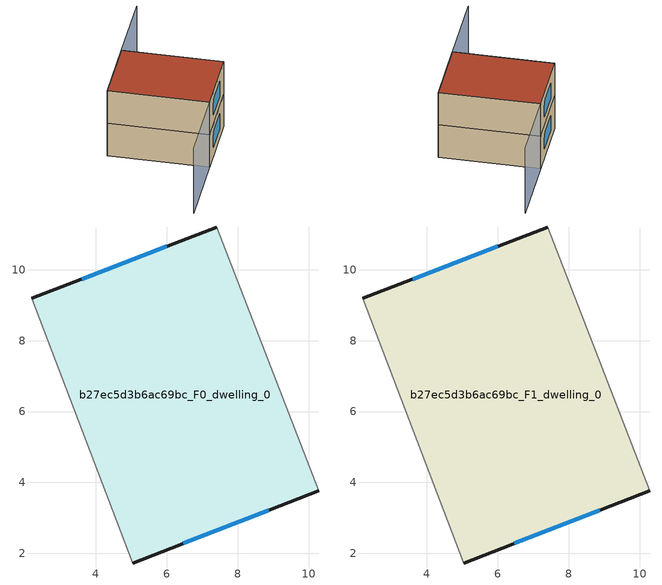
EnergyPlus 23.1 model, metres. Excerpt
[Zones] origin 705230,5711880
b27ec5d3b6ac69bc_F0_dwelling_0
 floor ground (EU_floor_Construction): 7.41,11.21 10.29,3.76 5.04,1.72 2.18,9.19 z0
 wall outside (EU_wall_Construction): 7.41,11.21 2.18,9.19 / 5.04,1.72 10.29,3.76 z0:3
 wall adiabatic (EU_wall_Construction): 10.29,3.76 7.41,11.21 / 2.18,9.19 5.04,1.72 z0:3
 window (EU_Window_Construction): 6,10.66 3.59,9.74 / 6.46,2.28 8.87,3.21 z0.81:2.19
b27ec5d3b6ac69bc_F1_dwelling_0
 floor to b27ec5d3b6ac69bc_F0_dwelling_0 (EU_floor_Construction): 7.41,11.21 10.29,3.76 5.04,1.72 2.18,9.19 z3
 wall outside (EU_wall_Construction): 7.41,11.21 2.18,9.19 / 5.04,1.72 10.29,3.76 z3:6
 wall adiabatic (EU_wall_Construction): 10.29,3.76 7.41,11.21 / 2.18,9.19 5.04,1.72 z3:6
 window (EU_Window_Construction): 6,10.66 3.59,9.74 / 6.46,2.28 8.87,3.21 z3.81:5.19
 roof outside (EU_roof_Construction): 10.29,3.76 7.41,11.21 2.18,9.19 5.04,1.72 z6
shading: 2.18,9.19 5.07,1.74 / 5.07,1.74 -0.89,-0.58 / 10.3,3.75 7.41,11.21 / 7.41,11.21 13.14,13.43 z0:6
[Building]
EU S2 Campaign: North Axis=0; Terrain=City; Solar Distribution=FullExterior
[Site:Location]
London: Latitude=51.5; Longitude=-0.5; Time Zone=0; Elevation=25
[SizingPeriod:WeatherFileDays]
AnnualSizingPeriod: Begin Month=1; Begin Day of Month=1; End Month=12; End Day of Month=31; Day of Week for Start Day=Monday; Use Weather File Daylight Saving Period=No; Use Weather File Rain and Snow Indicators=No
[MATERIAL]
EU_InternalMass_Material: Roughness=MediumRough; Thickness=0.1; Conductivity=1; Density=1800; Specific Heat=900; Thermal Absorptance=0.9; Solar Absorptance=0.7; Visible Absorptance=0.7
[MATERIAL:NOMASS] Roughness=MediumRough; Thermal Absorptance=0.9; Solar Absorptance=0.7; Visible Absorptance=0.7
Name | Thermal Resistance
EU_wall_NoMass | 0.727863
EU_roof_NoMass | 0.773354
EU_floor_NoMass | 1.79329
[WINDOWMATERIAL:SIMPLEGLAZINGSYSTEM]
EU_Window_SimpleGlazing: UFactor=2.58614; Solar Heat Gain Coefficient=0.76; Visible Transmittance=0.76
[CONSTRUCTION]
EU_wall_Construction: EU_wall_NoMass
EU_roof_Construction: EU_roof_NoMass
EU_floor_Construction: EU_floor_NoMass
EU_Window_Construction: EU_Window_SimpleGlazing
EU_InternalMass_Construction: EU_InternalMass_Material
[ZONE] Type=1; Multiplier=1; Ceiling Height=autocalculate; Floor Area=autocalculate; Part of Total Floor Area=Yes
Name | Volume
b27ec5d3b6ac69bc_F0_dwelling_0 | 134.677
b27ec5d3b6ac69bc_F1_dwelling_0 | 134.678
[INTERNALMASS] Construction=EU_InternalMass_Construction; Surface Area=44.8923
Name | Zone or ZoneList
b27ec5d3b6ac69bc_F0_dwelling_0_EU_InternalMass | b27ec5d3b6ac69bc_F0_dwelling_0
b27ec5d3b6ac69bc_F1_dwelling_0_EU_InternalMass | b27ec5d3b6ac69bc_F1_dwelling_0
[OTHEREQUIPMENT] Fuel Type=Electricity; Design Level Calculation Method=Watts/Area; Power per Zone Floor Area=1; Fraction Latent=0; Fraction Radiant=0; Fraction Lost=0; Carbon Dioxide Generation Rate=0; EndUse Subcategory=EU_Step8_InternalGains
Name | Zone or ZoneList or Space or SpaceList | Schedule
EU_Step8_InternalGain_b27ec5d3b6ac69bc_F0_dwelling_0_f000 | b27ec5d3b6ac69bc_F0_dwelling_0 | EU_Step8_GainSchedule_b27ec5d3b6ac69bc_F0_dwelling_0_f000
EU_Step8_InternalGain_b27ec5d3b6ac69bc_F1_dwelling_0_f000 | b27ec5d3b6ac69bc_F1_dwelling_0 | EU_Step8_GainSchedule_b27ec5d3b6ac69bc_F1_dwelling_0_f000
[ZONEVENTILATION:DESIGNFLOWRATE] Schedule=EU_AlwaysOn; Design Flow Rate Calculation Method=AirChanges/Hour; Air Changes per Hour=0.484901; Ventilation Type=Natural; Fan Pressure Rise=0; Fan Total Efficiency=1; Constant Term Coefficient=1; Temperature Term Coefficient=0; Velocity Term Coefficient=0; Velocity Squared Term Coefficient=0; Minimum Indoor Temperature=-100; Maximum Indoor Temperature=100; Delta Temperature=-100; Minimum Outdoor Temperature=-100; Maximum Outdoor Temperature=100; Maximum Wind Speed=40
Name | Zone or ZoneList or Space or SpaceList
EU_ConstantAir_b27ec5d3b6ac69bc_F0_dwelling_0 | b27ec5d3b6ac69bc_F0_dwelling_0
EU_ConstantAir_b27ec5d3b6ac69bc_F1_dwelling_0 | b27ec5d3b6ac69bc_F1_dwelling_0
[HVACTEMPLATE:THERMOSTAT] Constant Heating Setpoint=20; Constant Cooling Setpoint=50
EU_HeatOnly_b27ec5d3b6ac69bc_F0_dwelling_0; EU_HeatOnly_b27ec5d3b6ac69bc_F1_dwelling_0
[HVACTEMPLATE:ZONE:IDEALLOADSAIRSYSTEM] System Availability Schedule=EU_AlwaysOn; Maximum Heating Supply Air Temperature=50; Minimum Cooling Supply Air Temperature=13; Maximum Heating Supply Air Humidity Ratio=0.0156; Minimum Cooling Supply Air Humidity Ratio=0.0077; Heating Limit=NoLimit; Cooling Limit=NoLimit; Heating Availability Schedule=EU_AlwaysOn; Cooling Availability Schedule=EU_CoolingOff; Dehumidification Control Type=ConstantSensibleHeatRatio; Cooling Sensible Heat Ratio=0.7; Dehumidification Setpoint=60; Humidification Control Type=None; Humidification Setpoint=30; Outdoor Air Method=None; Outdoor Air Flow Rate per Person=0.00944; Outdoor Air Flow Rate per Zone Floor Area=0; Outdoor Air Flow Rate per Zone=0; Demand Controlled Ventilation Type=None; Outdoor Air Economizer Type=NoEconomizer; Heat Recovery Type=None; Sensible Heat Recovery Effectiveness=0.7; Latent Heat Recovery Effectiveness=0.65
Name | Template Thermostat
b27ec5d3b6ac69bc_F0_dwelling_0 | EU_HeatOnly_b27ec5d3b6ac69bc_F0_dwelling_0
b27ec5d3b6ac69bc_F1_dwelling_0 | EU_HeatOnly_b27ec5d3b6ac69bc_F1_dwelling_0
[SIZING:ZONE] Zone Cooling Design Supply Air Temperature Input Method=SupplyAirTemperature; Zone Cooling Design Supply Air Temperature=13; Zone Heating Design Supply Air Temperature Input Method=SupplyAirTemperature; Zone Heating Design Supply Air Temperature=50; Zone Cooling Design Supply Air Humidity Ratio=0.008; Zone Heating Design Supply Air Humidity Ratio=0.008; Cooling Design Air Flow Method=DesignDay; Cooling Design Air Flow Rate=0; Cooling Minimum Air Flow per Zone Floor Area=0.000762; Cooling Minimum Air Flow=0; Cooling Minimum Air Flow Fraction=0.2; Heating Design Air Flow Method=DesignDay; Heating Design Air Flow Rate=0; Heating Maximum Air Flow per Zone Floor Area=0.002032; Heating Maximum Air Flow=0.141576; Heating Maximum Air Flow Fraction=0.3; Account for Dedicated Outdoor Air System=No; Dedicated Outdoor Air System Control Strategy=NeutralSupplyAir; Dedicated Outdoor Air Low Setpoint Temperature for Design=autosize; Dedicated Outdoor Air High Setpoint Temperature for Design=autosize; Zone Load Sizing Method=Sensible Load Only No Latent Load; Zone Latent Cooling Design Supply Air Humidity Ratio Input Method=HumidityRatioDifference; Zone Cooling Design Supply Air Humidity Ratio Difference=0.005; Zone Latent Heating Design Supply Air Humidity Ratio Input Method=HumidityRatioDifference; Zone Humidification Design Supply Air Humidity Ratio Difference=0.005
b27ec5d3b6ac69bc_F0_dwelling_0; b27ec5d3b6ac69bc_F1_dwelling_0
[SCHEDULE:CONSTANT]
Name | Hourly Value
EU_AlwaysOn | 1
EU_CoolingOff | 0
[SCHEDULE:FILE] Column Number=1; Rows to Skip at Top=0; Number of Hours of Data=8760; Column Separator=Comma; Interpolate to Timestep=No; Minutes per Item=60; Adjust Schedule for Daylight Savings=Yes
Name | File
EU_Step8_GainSchedule_b27ec5d3b6ac69bc_F0_dwelling_0_f000 | ../../schedules/b27ec5d3b6ac69bc/b27ec5d3b6ac69bc_F0_dwelling_0_f000_gain.csv
EU_Step8_GainSchedule_b27ec5d3b6ac69bc_F1_dwelling_0_f000 | ../../schedules/b27ec5d3b6ac69bc/b27ec5d3b6ac69bc_F1_dwelling_0_f000_gain.csv
